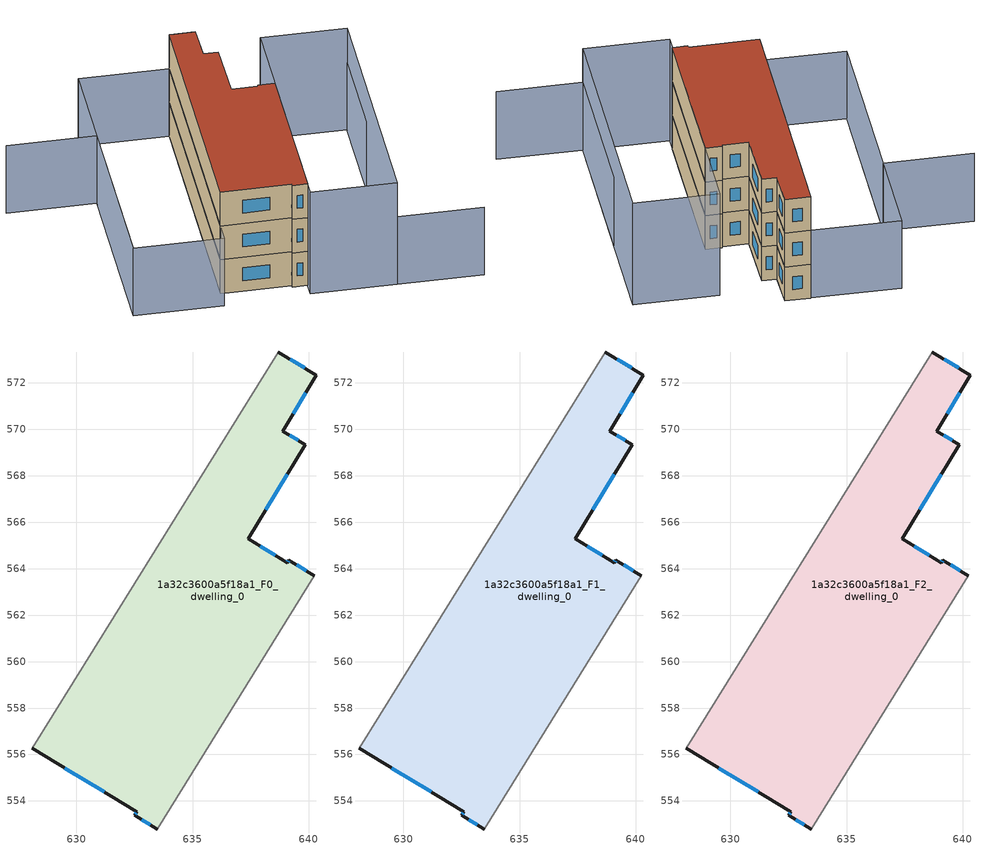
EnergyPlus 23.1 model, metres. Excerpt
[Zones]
1a32c3600a5f18a1_F0_dwelling_0
 floor ground (EU_floor_Construction): 640.33,572.33 638.88,569.92 639.85,569.34 637.39,565.27 639.08,564.25 639.15,564.36 640.24,563.7 633.47,552.79 632.51,553.38 632.61,553.54 628.09,556.27 638.69,573.32 z0
 wall outside (EU_wall_Construction): 640.24,563.7 639.15,564.36 639.08,564.25 637.39,565.27 639.85,569.34 638.88,569.92 640.33,572.33 638.69,573.32 / 628.09,556.27 632.61,553.54 632.51,553.38 633.47,552.79 z0:3
 wall adiabatic (EU_wall_Construction): 633.47,552.79 640.24,563.7 / 638.69,573.32 628.09,556.27 z0:3
 window (EU_Window_Construction): 639.13,564.33 639.1,564.29 / 639.9,563.91 639.49,564.16 / 632.81,553.19 633.17,552.97 / 632.58,553.49 632.54,553.43 / 629.5,555.42 631.2,554.39 / 639.82,572.64 639.2,573.01 / 639.33,570.67 639.88,571.58 / 639.55,569.52 639.18,569.74 / 638.16,566.54 639.08,568.07 / 638.56,564.57 637.92,564.96 z0.93:2.07
1a32c3600a5f18a1_F1_dwelling_0
 floor to 1a32c3600a5f18a1_F0_dwelling_0 (EU_floor_Construction): 640.33,572.33 638.88,569.92 639.85,569.34 637.39,565.27 639.08,564.25 639.15,564.36 640.24,563.7 633.47,552.79 632.51,553.38 632.61,553.54 628.09,556.27 638.69,573.32 z3
 wall outside (EU_wall_Construction): 640.24,563.7 639.15,564.36 639.08,564.25 637.39,565.27 639.85,569.34 638.88,569.92 640.33,572.33 638.69,573.32 / 628.09,556.27 632.61,553.54 632.51,553.38 633.47,552.79 z3:6
 wall adiabatic (EU_wall_Construction): 633.47,552.79 640.24,563.7 / 638.69,573.32 628.09,556.27 z3:6
 window (EU_Window_Construction): 639.13,564.33 639.1,564.29 / 639.9,563.91 639.49,564.16 / 632.81,553.19 633.17,552.97 / 632.58,553.49 632.54,553.43 / 629.5,555.42 631.2,554.39 / 639.82,572.64 639.2,573.01 / 639.33,570.67 639.88,571.58 / 639.55,569.52 639.18,569.74 / 638.16,566.54 639.08,568.07 / 638.56,564.57 637.92,564.96 z3.93:5.07
1a32c3600a5f18a1_F2_dwelling_0
 floor to 1a32c3600a5f18a1_F1_dwelling_0 (EU_floor_Construction): 640.33,572.33 638.88,569.92 639.85,569.34 637.39,565.27 639.08,564.25 639.15,564.36 640.24,563.7 633.47,552.79 632.51,553.38 632.61,553.54 628.09,556.27 638.69,573.32 z6
 wall outside (EU_wall_Construction): 640.24,563.7 639.15,564.36 639.08,564.25 637.39,565.27 639.85,569.34 638.88,569.92 640.33,572.33 638.69,573.32 / 628.09,556.27 632.61,553.54 632.51,553.38 633.47,552.79 z6:9
 wall adiabatic (EU_wall_Construction): 633.47,552.79 640.24,563.7 / 638.69,573.32 628.09,556.27 z6:9
 window (EU_Window_Construction): 639.13,564.33 639.1,564.29 / 639.9,563.91 639.49,564.16 / 632.81,553.19 633.17,552.97 / 632.58,553.49 632.54,553.43 / 629.5,555.42 631.2,554.39 / 639.82,572.64 639.2,573.01 / 639.33,570.67 639.88,571.58 / 639.55,569.52 639.18,569.74 / 638.16,566.54 639.08,568.07 / 638.56,564.57 637.92,564.96 z6.93:8.07
 roof outside (EU_roof_Construction): 633.47,552.79 640.24,563.7 639.15,564.36 639.08,564.25 637.39,565.27 639.85,569.34 638.88,569.92 640.33,572.33 638.69,573.32 628.09,556.27 632.61,553.54 632.51,553.38 z9
shading: 643.78,545.13 638.34,548.5 / 638.34,548.5 648.75,565.27 / 623.44,574.19 629.14,570.66 / 629.14,570.66 621.6,558.51 / 638.69,573.32 627.28,554.95 / 627.28,554.95 621.58,558.49 / 621.58,558.49 632.99,576.86 / 632.99,576.86 638.69,573.32 z0:6; 648.75,565.26 638.34,548.49 / 638.34,548.49 632.9,551.87 / 632.9,551.87 643.31,568.64 / 643.31,568.64 648.75,565.26 z0:9
[Building]
EU S2 Campaign: North Axis=0; Terrain=City; Solar Distribution=FullExterior
[Site:Location]
Montreal-Trudeau.Intl.AP: Latitude=45.4667; Longitude=-73.75; Time Zone=-5; Elevation=36
[SizingPeriod:WeatherFileDays]
AnnualSizingPeriod: Begin Month=1; Begin Day of Month=1; End Month=12; End Day of Month=31; Day of Week for Start Day=Monday; Use Weather File Daylight Saving Period=No; Use Weather File Rain and Snow Indicators=No
[MATERIAL]
EU_InternalMass_Material: Roughness=MediumRough; Thickness=0.1; Conductivity=1; Density=1800; Specific Heat=900; Thermal Absorptance=0.9; Solar Absorptance=0.7; Visible Absorptance=0.7
[MATERIAL:NOMASS] Roughness=MediumRough; Thermal Absorptance=0.9; Solar Absorptance=0.7; Visible Absorptance=0.7
Name | Thermal Resistance
EU_wall_NoMass; EU_floor_NoMass | 1.36485
EU_roof_NoMass | 2.55992
[WINDOWMATERIAL:SIMPLEGLAZINGSYSTEM]
EU_Window_SimpleGlazing: UFactor=3.92339; Solar Heat Gain Coefficient=0.8; Visible Transmittance=0.8
[CONSTRUCTION]
EU_wall_Construction: EU_wall_NoMass
EU_roof_Construction: EU_roof_NoMass
EU_floor_Construction: EU_floor_NoMass
EU_Window_Construction: EU_Window_SimpleGlazing
EU_InternalMass_Construction: EU_InternalMass_Material
[ZONE] Type=1; Multiplier=1; Ceiling Height=autocalculate; Floor Area=autocalculate; Part of Total Floor Area=Yes
Name | Volume
1a32c3600a5f18a1_F0_dwelling_0 | 302.28
1a32c3600a5f18a1_F1_dwelling_0; 1a32c3600a5f18a1_F2_dwelling_0 | 302.279
[INTERNALMASS] Construction=EU_InternalMass_Construction; Surface Area=100.76
Name | Zone or ZoneList
1a32c3600a5f18a1_F0_dwelling_0_EU_InternalMass | 1a32c3600a5f18a1_F0_dwelling_0
1a32c3600a5f18a1_F1_dwelling_0_EU_InternalMass | 1a32c3600a5f18a1_F1_dwelling_0
1a32c3600a5f18a1_F2_dwelling_0_EU_InternalMass | 1a32c3600a5f18a1_F2_dwelling_0
[OTHEREQUIPMENT] Fuel Type=Electricity; Design Level Calculation Method=Watts/Area; Power per Zone Floor Area=1; Fraction Latent=0; Fraction Radiant=0; Fraction Lost=0; Carbon Dioxide Generation Rate=0; EndUse Subcategory=EU_Step8_InternalGains
Name | Zone or ZoneList or Space or SpaceList | Schedule
EU_Step8_InternalGain_1a32c3600a5f18a1_F0_dwelling_0_f000 | 1a32c3600a5f18a1_F0_dwelling_0 | EU_Step8_GainSchedule_1a32c3600a5f18a1_F0_dwelling_0_f000
EU_Step8_InternalGain_1a32c3600a5f18a1_F1_dwelling_0_f000 | 1a32c3600a5f18a1_F1_dwelling_0 | EU_Step8_GainSchedule_1a32c3600a5f18a1_F1_dwelling_0_f000
EU_Step8_InternalGain_1a32c3600a5f18a1_F2_dwelling_0_f000 | 1a32c3600a5f18a1_F2_dwelling_0 | EU_Step8_GainSchedule_1a32c3600a5f18a1_F2_dwelling_0_f000
[ZONEVENTILATION:DESIGNFLOWRATE] Schedule=EU_AlwaysOn; Design Flow Rate Calculation Method=AirChanges/Hour; Air Changes per Hour=0.860309; Ventilation Type=Natural; Fan Pressure Rise=0; Fan Total Efficiency=1; Constant Term Coefficient=1; Temperature Term Coefficient=0; Velocity Term Coefficient=0; Velocity Squared Term Coefficient=0; Minimum Indoor Temperature=-100; Maximum Indoor Temperature=100; Delta Temperature=-100; Minimum Outdoor Temperature=-100; Maximum Outdoor Temperature=100; Maximum Wind Speed=40
Name | Zone or ZoneList or Space or SpaceList
EU_ConstantAir_1a32c3600a5f18a1_F0_dwelling_0 | 1a32c3600a5f18a1_F0_dwelling_0
EU_ConstantAir_1a32c3600a5f18a1_F1_dwelling_0 | 1a32c3600a5f18a1_F1_dwelling_0
EU_ConstantAir_1a32c3600a5f18a1_F2_dwelling_0 | 1a32c3600a5f18a1_F2_dwelling_0
[HVACTEMPLATE:THERMOSTAT] Constant Heating Setpoint=20; Constant Cooling Setpoint=50
EU_HeatOnly_1a32c3600a5f18a1_F0_dwelling_0; EU_HeatOnly_1a32c3600a5f18a1_F1_dwelling_0; EU_HeatOnly_1a32c3600a5f18a1_F2_dwelling_0
[HVACTEMPLATE:ZONE:IDEALLOADSAIRSYSTEM] System Availability Schedule=EU_AlwaysOn; Maximum Heating Supply Air Temperature=50; Minimum Cooling Supply Air Temperature=13; Maximum Heating Supply Air Humidity Ratio=0.0156; Minimum Cooling Supply Air Humidity Ratio=0.0077; Heating Limit=NoLimit; Cooling Limit=NoLimit; Heating Availability Schedule=EU_AlwaysOn; Cooling Availability Schedule=EU_CoolingOff; Dehumidification Control Type=ConstantSensibleHeatRatio; Cooling Sensible Heat Ratio=0.7; Dehumidification Setpoint=60; Humidification Control Type=None; Humidification Setpoint=30; Outdoor Air Method=None; Outdoor Air Flow Rate per Person=0.00944; Outdoor Air Flow Rate per Zone Floor Area=0; Outdoor Air Flow Rate per Zone=0; Demand Controlled Ventilation Type=None; Outdoor Air Economizer Type=NoEconomizer; Heat Recovery Type=None; Sensible Heat Recovery Effectiveness=0.7; Latent Heat Recovery Effectiveness=0.65
Name | Template Thermostat
1a32c3600a5f18a1_F0_dwelling_0 | EU_HeatOnly_1a32c3600a5f18a1_F0_dwelling_0
1a32c3600a5f18a1_F1_dwelling_0 | EU_HeatOnly_1a32c3600a5f18a1_F1_dwelling_0
1a32c3600a5f18a1_F2_dwelling_0 | EU_HeatOnly_1a32c3600a5f18a1_F2_dwelling_0
[SIZING:ZONE] Zone Cooling Design Supply Air Temperature Input Method=SupplyAirTemperature; Zone Cooling Design Supply Air Temperature=13; Zone Heating Design Supply Air Temperature Input Method=SupplyAirTemperature; Zone Heating Design Supply Air Temperature=50; Zone Cooling Design Supply Air Humidity Ratio=0.008; Zone Heating Design Supply Air Humidity Ratio=0.008; Cooling Design Air Flow Method=DesignDay; Cooling Design Air Flow Rate=0; Cooling Minimum Air Flow per Zone Floor Area=0.000762; Cooling Minimum Air Flow=0; Cooling Minimum Air Flow Fraction=0.2; Heating Design Air Flow Method=DesignDay; Heating Design Air Flow Rate=0; Heating Maximum Air Flow per Zone Floor Area=0.002032; Heating Maximum Air Flow=0.141576; Heating Maximum Air Flow Fraction=0.3; Account for Dedicated Outdoor Air System=No; Dedicated Outdoor Air System Control Strategy=NeutralSupplyAir; Dedicated Outdoor Air Low Setpoint Temperature for Design=autosize; Dedicated Outdoor Air High Setpoint Temperature for Design=autosize; Zone Load Sizing Method=Sensible Load Only No Latent Load; Zone Latent Cooling Design Supply Air Humidity Ratio Input Method=HumidityRatioDifference; Zone Cooling Design Supply Air Humidity Ratio Difference=0.005; Zone Latent Heating Design Supply Air Humidity Ratio Input Method=HumidityRatioDifference; Zone Humidification Design Supply Air Humidity Ratio Difference=0.005
1a32c3600a5f18a1_F0_dwelling_0; 1a32c3600a5f18a1_F1_dwelling_0; 1a32c3600a5f18a1_F2_dwelling_0
[SCHEDULE:CONSTANT]
Name | Hourly Value
EU_AlwaysOn | 1
EU_CoolingOff | 0
[SCHEDULE:FILE] Column Number=1; Rows to Skip at Top=0; Number of Hours of Data=8760; Column Separator=Comma; Interpolate to Timestep=No; Minutes per Item=60; Adjust Schedule for Daylight Savings=Yes
Name | File
EU_Step8_GainSchedule_1a32c3600a5f18a1_F0_dwelling_0_f000 | ../../schedules/1a32c3600a5f18a1/1a32c3600a5f18a1_F0_dwelling_0_f000_gain.csv
EU_Step8_GainSchedule_1a32c3600a5f18a1_F1_dwelling_0_f000 | ../../schedules/1a32c3600a5f18a1/1a32c3600a5f18a1_F1_dwelling_0_f000_gain.csv
EU_Step8_GainSchedule_1a32c3600a5f18a1_F2_dwelling_0_f000 | ../../schedules/1a32c3600a5f18a1/1a32c3600a5f18a1_F2_dwelling_0_f000_gain.csv
